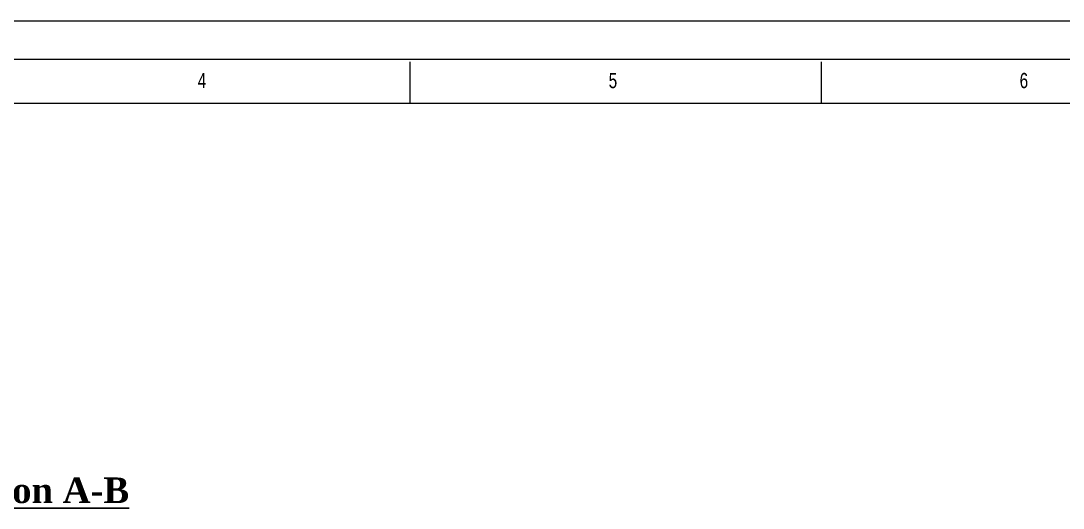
# Model space of a CAD drawing. Header units: millimetres. Extents: x 3220 to 226993, y 817 to 176024.
# Drawn here: x 161330 to 173798, y 170193 to 176024 of the extents above; entities that cross this region are included whole.
import ezdxf

# ---------------------------------------------------------------- set-up
doc = ezdxf.new("R2010")
doc.units = ezdxf.units.MM
doc.styles.add('SLDTEXTSTYLE0', font='TXT', dxfattribs={"width": 0.75})
doc.styles.get("Standard").update_dxf_attribs({"font": 'arial.ttf'})

# ---------------------------------------------------------------- blocks, each defined once
blk = doc.blocks.new('A1 E1-200')
at = {"color": 1, "linetype": 'Continuous', "lineweight": 18}
for p, q in [((-164800, 116400), (0, 116400)), ((-162844, 114440), (-1960, 114440))]:
    blk.add_line(p, q, dxfattribs=at)
at = {"linetype": 'Continuous', "lineweight": 18}
blk.add_line((-163879, 115487), (-937, 115487), dxfattribs=at)
at = {"color": 5, "linetype": 'Continuous', "lineweight": 15}
for p, q in [((-121595, 114439), (-121595, 115419)), ((-111797, 115419), (-111797, 114439))]:
    blk.add_line(p, q, dxfattribs=at)
at = {"color": 5, "linetype": 'Continuous', "lineweight": 15, "char_height": 363, "attachment_point": 1, "style": 'SLDTEXTSTYLE0'}
for s, insert in [('4', (-126657, 115158)), ('5', (-116859, 115158)), ('6', (-107061, 115158))]:
    blk.add_mtext(s, dxfattribs=dict(at, insert=insert))

msp = doc.modelspace()

# ---------------------------------------------------------------- block references
at = {"xscale": 0.5017310599597968, "yscale": 0.5017310599597968, "zscale": 0.5017310599597968}
msp.add_blockref('A1 E1-200', (226993.4, 117622.2), dxfattribs=at)

# ---------------------------------------------------------------- texts
at = {"insert": (160275.8, 170560.5), "char_height": 306.141, "attachment_point": 1}
msp.add_mtext_dynamic_manual_height_columns('{\\fTimes New Roman|b1|i0|c0|p18;\\LSection A-B}', width=5027.93, gutter_width=17.5, heights=[0], dxfattribs=at)

doc.saveas('drawing.dxf')
